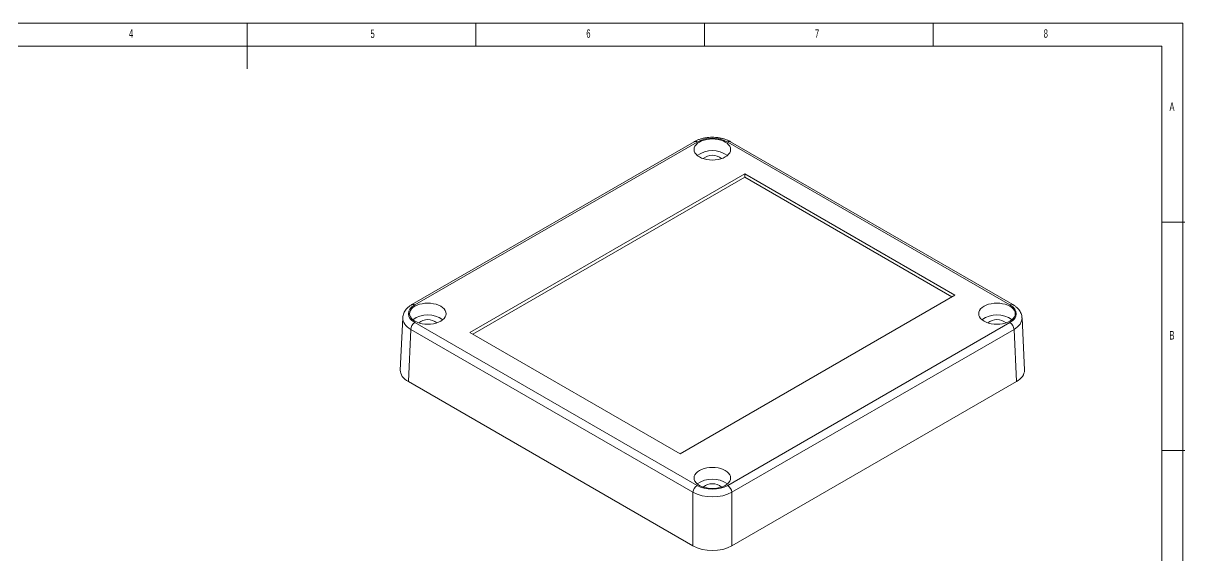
# Model space of a CAD drawing. Header units: millimetres. Extents: x 5 to 415, y 5 to 292.
# Drawn here: x 161 to 415, y 175.5 to 292 of the extents above; entities that cross this region are included whole.
import ezdxf

# ---------------------------------------------------------------- set-up
doc = ezdxf.new("R2010")
doc.units = ezdxf.units.MM
doc.layers.add('LAYER_1', color=179, linetype='Continuous', lineweight=15)
doc.styles.add('SLDTEXTSTYLE1', font='TXT', dxfattribs={"width": 0.605})

msp = doc.modelspace()

# ---------------------------------------------------------------- linework, layer by layer
at = {"color": 7, "linetype": 'Continuous', "lineweight": 15}
for p, q in [((307.731, 266.079), (246.021, 230.454)), ((308.356, 266.017), (246.646, 230.392)), ((376.782, 230.392), (315.071, 266.017)), ((377.407, 230.454), (315.696, 266.079)), ((318.785, 259.069), (258.681, 224.372)), ((364.747, 232.536), (318.785, 259.069)), ((318.785, 258.293), (318.785, 259.069)), ((318.785, 258.293), (259.353, 223.984)), ((364.075, 232.148), (318.785, 258.293)), ((304.643, 197.838), (364.747, 232.536)), ((244.008, 227.561), (243.489, 216.133)), ((246.646, 226.515), (308.356, 190.891)), ((315.071, 190.891), (376.782, 226.515)), ((379.938, 216.133), (379.42, 227.561)), ((245.762, 225.011), (245.244, 213.594)), ((307.473, 189.387), (245.762, 225.011)), ((258.681, 224.372), (304.643, 197.838)), ((377.665, 225.011), (315.955, 189.387)), ((378.183, 213.594), (377.665, 225.011)), ((245.244, 213.594), (307.473, 177.67)), ((315.955, 177.67), (378.183, 213.594)), ((307.473, 177.67), (307.473, 189.387)), ((315.955, 189.387), (315.955, 177.67))]:
    msp.add_line(p, q, dxfattribs=at)
at = {"color": 7, "linetype": 'Continuous', "lineweight": 15, "flags": 128}
for points in [[(308.885, 262.743), (309.363, 262.507), (309.898, 262.318), (310.478, 262.179), (311.088, 262.095), (311.714, 262.066), (312.34, 262.095), (312.95, 262.179), (313.53, 262.318), (314.065, 262.507), (314.542, 262.743), (314.95, 263.018), (315.278, 263.327), (315.518, 263.662), (315.665, 264.014), (315.714, 264.376), (315.665, 264.737), (315.518, 265.089), (315.278, 265.424), (314.95, 265.733), (314.542, 266.008), (314.065, 266.244), (313.53, 266.433), (312.95, 266.572), (312.34, 266.656), (311.714, 266.685), (311.088, 266.656), (310.478, 266.572), (309.898, 266.433), (309.363, 266.244), (308.885, 266.008), (308.478, 265.733), (308.15, 265.424), (307.91, 265.089), (307.763, 264.737), (307.714, 264.376), (307.763, 264.014), (307.91, 263.662), (308.15, 263.327), (308.478, 263.018), (308.885, 262.743)], [(246.66, 226.821), (247.137, 226.586), (247.672, 226.396), (248.252, 226.258), (248.863, 226.173), (249.488, 226.145), (250.114, 226.173), (250.724, 226.258), (251.304, 226.396), (251.84, 226.586), (252.317, 226.821), (252.724, 227.096), (253.052, 227.405), (253.293, 227.74), (253.439, 228.092), (253.488, 228.454), (253.439, 228.815), (253.293, 229.167), (253.052, 229.502), (252.724, 229.811), (252.317, 230.086), (251.84, 230.322), (251.304, 230.511), (250.724, 230.65), (250.114, 230.734), (249.488, 230.763), (248.863, 230.734), (248.252, 230.65), (247.672, 230.511), (247.137, 230.322), (246.66, 230.086), (246.252, 229.811), (245.924, 229.502), (245.684, 229.167), (245.538, 228.815), (245.488, 228.454), (245.538, 228.092), (245.684, 227.74), (245.924, 227.405), (246.252, 227.096), (246.66, 226.821)], [(371.111, 226.821), (371.588, 226.586), (372.123, 226.396), (372.703, 226.258), (373.313, 226.173), (373.939, 226.145), (374.565, 226.173), (375.175, 226.258), (375.755, 226.396), (376.29, 226.586), (376.768, 226.821), (377.175, 227.096), (377.503, 227.405), (377.743, 227.74), (377.89, 228.092), (377.939, 228.454), (377.89, 228.815), (377.743, 229.167), (377.503, 229.502), (377.175, 229.811), (376.768, 230.086), (376.29, 230.322), (375.755, 230.511), (375.175, 230.65), (374.565, 230.734), (373.939, 230.763), (373.313, 230.734), (372.703, 230.65), (372.123, 230.511), (371.588, 230.322), (371.111, 230.086), (370.703, 229.811), (370.375, 229.502), (370.135, 229.167), (369.988, 228.815), (369.939, 228.454), (369.988, 228.092), (370.135, 227.74), (370.375, 227.405), (370.703, 227.096), (371.111, 226.821)], [(308.885, 190.899), (309.363, 190.664), (309.898, 190.474), (310.478, 190.336), (311.088, 190.251), (311.714, 190.223), (312.34, 190.251), (312.95, 190.336), (313.53, 190.474), (314.065, 190.664), (314.542, 190.899), (314.95, 191.174), (315.278, 191.483), (315.518, 191.818), (315.665, 192.17), (315.714, 192.532), (315.665, 192.893), (315.518, 193.245), (315.278, 193.58), (314.95, 193.889), (314.542, 194.165), (314.065, 194.4), (313.53, 194.589), (312.95, 194.728), (312.34, 194.812), (311.714, 194.841), (311.088, 194.812), (310.478, 194.728), (309.898, 194.589), (309.363, 194.4), (308.885, 194.165), (308.478, 193.889), (308.15, 193.58), (307.91, 193.245), (307.763, 192.893), (307.714, 192.532), (307.763, 192.17), (307.91, 191.818), (308.15, 191.483), (308.478, 191.174), (308.885, 190.899)]]:
    msp.add_lwpolyline(points, dxfattribs=at)
at = {"color": 8, "linetype": 'Continuous', "lineweight": 15}
for centre, radius, start, end in [((307.991, 265.518), 0.618, 53.79827, 114.89143), ((315.434, 265.538), 0.601, 64.16384, 127.14646), ((246.281, 229.893), 0.618, 53.80364, 114.856), ((377.145, 229.913), 0.601, 64.14913, 127.14592)]:
    msp.add_arc(centre, radius, start, end, dxfattribs=at)
at = {"color": 7, "linetype": 'Continuous', "lineweight": 15}
for centre, radius, start, end in [((311.714, 258.44), 5.684, 54.53046, 125.46954), ((311.714, 260.034), 3.069, 49.63479, 130.36521), ((247.687, 224.892), 1.928, 122.67428, 176.45965), ((249.488, 222.518), 5.684, 54.53046, 125.46954), ((249.488, 224.112), 3.069, 49.63479, 130.36521), ((373.939, 222.518), 5.684, 54.53046, 125.46954), ((373.939, 224.112), 3.069, 49.63479, 130.36521), ((375.741, 224.892), 1.928, 3.54035, 57.32572), ((309.397, 189.268), 1.928, 122.67428, 176.45965), ((311.714, 186.596), 5.684, 54.53046, 125.46954), ((311.714, 188.19), 3.069, 49.63479, 130.36521), ((314.03, 189.268), 1.928, 3.54035, 57.32572)]:
    msp.add_arc(centre, radius, start, end, dxfattribs=at)
for centre, major_axis, ratio, start_param, end_param in [((311.714, 264.076), (4.75, 0), 0.5776834, 0.7857408, 2.3558519), ((250.008, 228.454), (4.753, 0), 0.5768923, 2.3565371, 3.9266482), ((373.42, 228.454), (4.753, 0), 0.5768923, 5.4981298, 7.0682409), ((249.491, 216.042), (6.004, 0), 0.5768923, 3.1154349, 3.9266482), ((373.936, 216.042), (6.004, 0), 0.5768923, 5.4981298, 6.3093431), ((311.714, 192.832), (4.75, 0), 0.5776834, 3.9273334, 5.4974445), ((311.714, 191.811), (6, 0), 0.5712232, 3.9273334, 5.4974445), ((311.714, 180.122), (6, 0), 0.5776834, 3.9273334, 5.4974445)]:
    msp.add_ellipse(centre, major_axis=major_axis, ratio=ratio, start_param=start_param, end_param=end_param, dxfattribs=at)
at = {"color": 8, "linetype": 'Continuous', "lineweight": 15}
for centre, major_axis, start_param, end_param in [((250.008, 227.433), (6.002, -0.057), 3.127273, 3.9320919), ((373.42, 227.433), (6.002, 0.057), 5.4926861, 6.3056894)]:
    msp.add_ellipse(centre, major_axis=major_axis, ratio=0.5770227, start_param=start_param, end_param=end_param, dxfattribs=at)
at = {"color": 7, "linetype": 'Continuous', "lineweight": 15}
for points, knots in [([(315.696, 266.079), (315.593, 266.136), (315.301, 266.297), (314.78, 266.522), (314.127, 266.738), (313.44, 266.898), (312.731, 267.003), (312.009, 267.054), (311.283, 267.048), (310.562, 266.988), (309.856, 266.872), (309.174, 266.701), (308.525, 266.475), (308.05, 266.257), (307.796, 266.115), (307.731, 266.079)], [0, 0, 0, 0, 0.0463713, 0.1308566, 0.2151098, 0.2990761, 0.3827254, 0.4661523, 0.5495083, 0.6329628, 0.716648, 0.8007538, 0.8854591, 0.9708923, 1, 1, 1, 1]), ([(246.021, 230.454), (245.92, 230.393), (245.633, 230.22), (245.209, 229.895), (244.794, 229.479), (244.472, 229.041), (244.227, 228.582), (244.072, 228.09), (244.001, 227.729), (244.009, 227.544), (244.01, 227.53)], [0, 0, 0, 0, 0.0887555, 0.2524315, 0.4156101, 0.5584616, 0.6965766, 0.8450724, 0.9884447, 1, 1, 1, 1]), ([(379.409, 227.569), (379.408, 227.644), (379.404, 227.885), (379.305, 228.284), (379.121, 228.751), (378.855, 229.194), (378.514, 229.61), (378.096, 229.996), (377.715, 230.271), (377.472, 230.415), (377.407, 230.454)], [0, 0, 0, 0, 0.0637878, 0.2035086, 0.3435382, 0.4861393, 0.6330742, 0.7852113, 0.9421814, 1, 1, 1, 1])]:
    msp.add_open_spline(points, degree=3, knots=knots, dxfattribs=at)
at = {"layer": 'LAYER_1'}
for p, q in [((414.595, 292), (5, 292)), ((210, 292), (210, 282)), ((260, 287), (260, 292)), ((310, 292), (310, 287)), ((360, 287), (360, 292)), ((414.595, 5), (414.595, 292)), ((410, 287), (10, 287)), ((410, 287), (410, 60.159)), ((415, 248.5), (410, 248.5)), ((410, 198.5), (415, 198.5))]:
    msp.add_line(p, q, dxfattribs=at)

# ---------------------------------------------------------------- texts
at = {"color": 7, "linetype": 'Continuous', "lineweight": 0, "char_height": 1.852, "attachment_point": 1, "style": 'SLDTEXTSTYLE1'}
for s, insert in [('4', (184.167, 290.668)), ('5', (236.975, 290.614)), ('6', (284.167, 290.668)), ('7', (334.167, 290.668)), ('8', (384.167, 290.668)), ('A', (411.667, 274.668)), ('B', (411.667, 224.668))]:
    msp.add_mtext(s, dxfattribs=dict(at, insert=insert))

doc.saveas('drawing.dxf')
